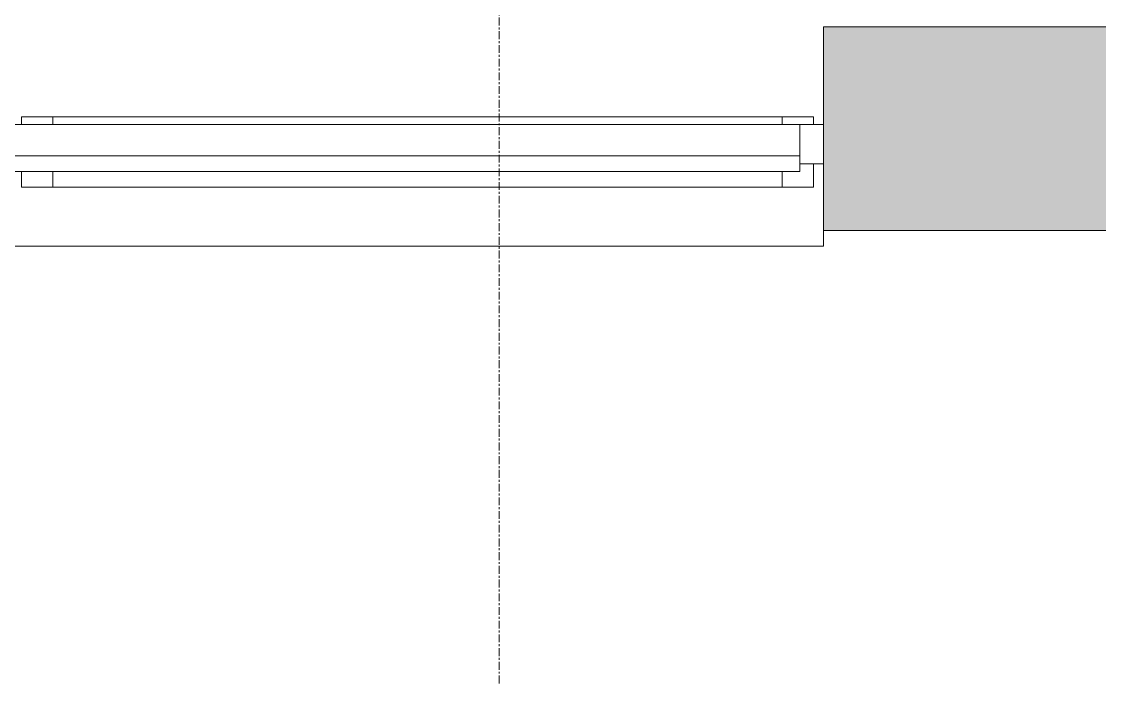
# Model space of a CAD drawing. Header units: inches. Extents: x 29752 to 31446, y 4278 to 5722.
# Drawn here: x 31187 to 31255.8, y 4277.8 to 4320 of the extents above; entities that cross this region are included whole.
import ezdxf

# ---------------------------------------------------------------- set-up
doc = ezdxf.new("R2010")
doc.units = ezdxf.units.IN
doc.header["$MEASUREMENT"] = 0
doc.linetypes.add('Grid Line 1_2_', pattern=[0.875, 0.5, -0.125, 0.125, -0.125])
for name, color, linetype, lineweight in [('1900 Duke Street_2nd Flr_LINKED_dwg', 8, 'Continuous', 9), ('A-GLAZ-CURT', 52, 'Continuous', 9), ('A-GLAZ-CWMG', 51, 'Continuous', 9), ('A-WALL', 113, 'Continuous', 13), ('A-WALL-PATT', 111, 'Continuous', 13), ('AE-GLAZING', 7, 'Continuous', 9), ('AE-SILL', 7, 'Continuous', 9), ('S-GRID', 1, 'Continuous', 9)]:
    doc.layers.add(name, color=color, linetype=linetype, lineweight=lineweight)

# ---------------------------------------------------------------- blocks, each defined once
blk = doc.blocks.new('1900 Duke Street_2nd Flr_LINKED_dwg-5565117-FIRST FLOOR POWER _ SIGNAL')
at = {"layer": 'AE-GLAZING'}
blk.add_line((2090.437, -64.875), (2137, -64.875), dxfattribs=at)
at = {"layer": 'AE-GLAZING', "flags": 128}
for points in [[(2090.437, -65.375), (2090.437, -64.875), (2088.438, -64.875), (2088.438, -65.375)], [(2139, -64.875), (2137, -64.875), (2137, -65.375)], [(2137, -68.375), (2137, -69.375), (2139, -69.375), (2139, -67.875)], [(2090.437, -69.375), (2088.438, -69.375), (2088.438, -68.375)], [(2137, -69.375), (2090.437, -69.375), (2090.437, -68.375)]]:
    blk.add_lwpolyline(points, dxfattribs=at)
blk.add_lwpolyline([(2139, -65.375), (2139, -64.875)], close=True, dxfattribs=at)
at = {"layer": 'AE-SILL', "flags": 128}
blk.add_lwpolyline([(2139.625, -72.125), (2139.625, -73.125), (2039.25, -73.125), (2039.25, -72.125)], dxfattribs=at)
blk = doc.blocks.new('System Panel - Glazed-6343427-FIRST FLOOR POWER _ SIGNAL')
at = {"layer": 'A-GLAZ-CURT', "lineweight": 13}
for p, q in [((48.378, 1.75), (-48.378, 1.75)), ((-48.378, 1.75), (-48.378, 0.75)), ((-48.378, 0.75), (48.378, 0.75))]:
    blk.add_line(p, q, dxfattribs=at)
blk = doc.blocks.new('Rectangular Mullion - 1_5_ x 2_5_ rectangular-V128-FIRST FLOOR POWER _ SIGNAL')
at = {"layer": 'A-GLAZ-CWMG'}
blk.add_line((31139.918, 4313.436), (31236.675, 4313.436), dxfattribs=at)
blk = doc.blocks.new('Rectangular Mullion - 1_5_ x 2_5_ rectangular-6343406-FIRST FLOOR POWER _ SIGNAL')
at = {"layer": 'A-GLAZ-CWMG', "lineweight": 20}
for p, q in [((0, 1.25), (-1.5, 1.25)), ((-1.5, 1.25), (-1.5, -1.25)), ((0, -1.25), (0, 1.25)), ((-1.5, -1.25), (0, -1.25))]:
    blk.add_line(p, q, dxfattribs=at)

msp = doc.modelspace()

# ---------------------------------------------------------------- hatches: boundary and pattern name
at = {"layer": 'A-WALL-PATT', "lineweight": 9}
msp.add_hatch(color=7, dxfattribs=at).paths.add_polyline_path([(31266.425, 4306.686), (31266.425, 4319.686), (31238.175, 4319.686), (31238.175, 4306.686), (31265.8, 4306.686)], flags=0)

# ---------------------------------------------------------------- linework, layer by layer
at = {"layer": 'A-WALL', "color": 8, "lineweight": 20}
for p, q in [((31266.425, 4319.686), (31238.175, 4319.686)), ((31238.175, 4319.686), (31238.175, 4306.686)), ((31238.175, 4306.686), (31266.425, 4306.686))]:
    msp.add_line(p, q, dxfattribs=at)
at = {"layer": 'S-GRID', "linetype": 'Grid Line 1_2_'}
msp.add_line((31217.487, 4277.766), (31217.487, 5698.128), dxfattribs=at)

# ---------------------------------------------------------------- block references
at = {"layer": '1900 Duke Street_2nd Flr_LINKED_dwg', "color": 7}
msp.add_blockref('1900 Duke Street_2nd Flr_LINKED_dwg-5565117-FIRST FLOOR POWER _ SIGNAL', (29098.55, 4378.811), dxfattribs=at)
at = {"layer": 'A-GLAZ-CURT', "rotation": 180}
msp.add_blockref('System Panel - Glazed-6343427-FIRST FLOOR POWER _ SIGNAL', (31188.296, 4312.186), dxfattribs=at)
at = {"layer": 'A-GLAZ-CWMG'}
for name, p in [('Rectangular Mullion - 1_5_ x 2_5_ rectangular-V128-FIRST FLOOR POWER _ SIGNAL', (0, 0)), ('Rectangular Mullion - 1_5_ x 2_5_ rectangular-6343406-FIRST FLOOR POWER _ SIGNAL', (31238.175, 4312.186))]:
    msp.add_blockref(name, p, dxfattribs=at)

doc.saveas('drawing.dxf')
